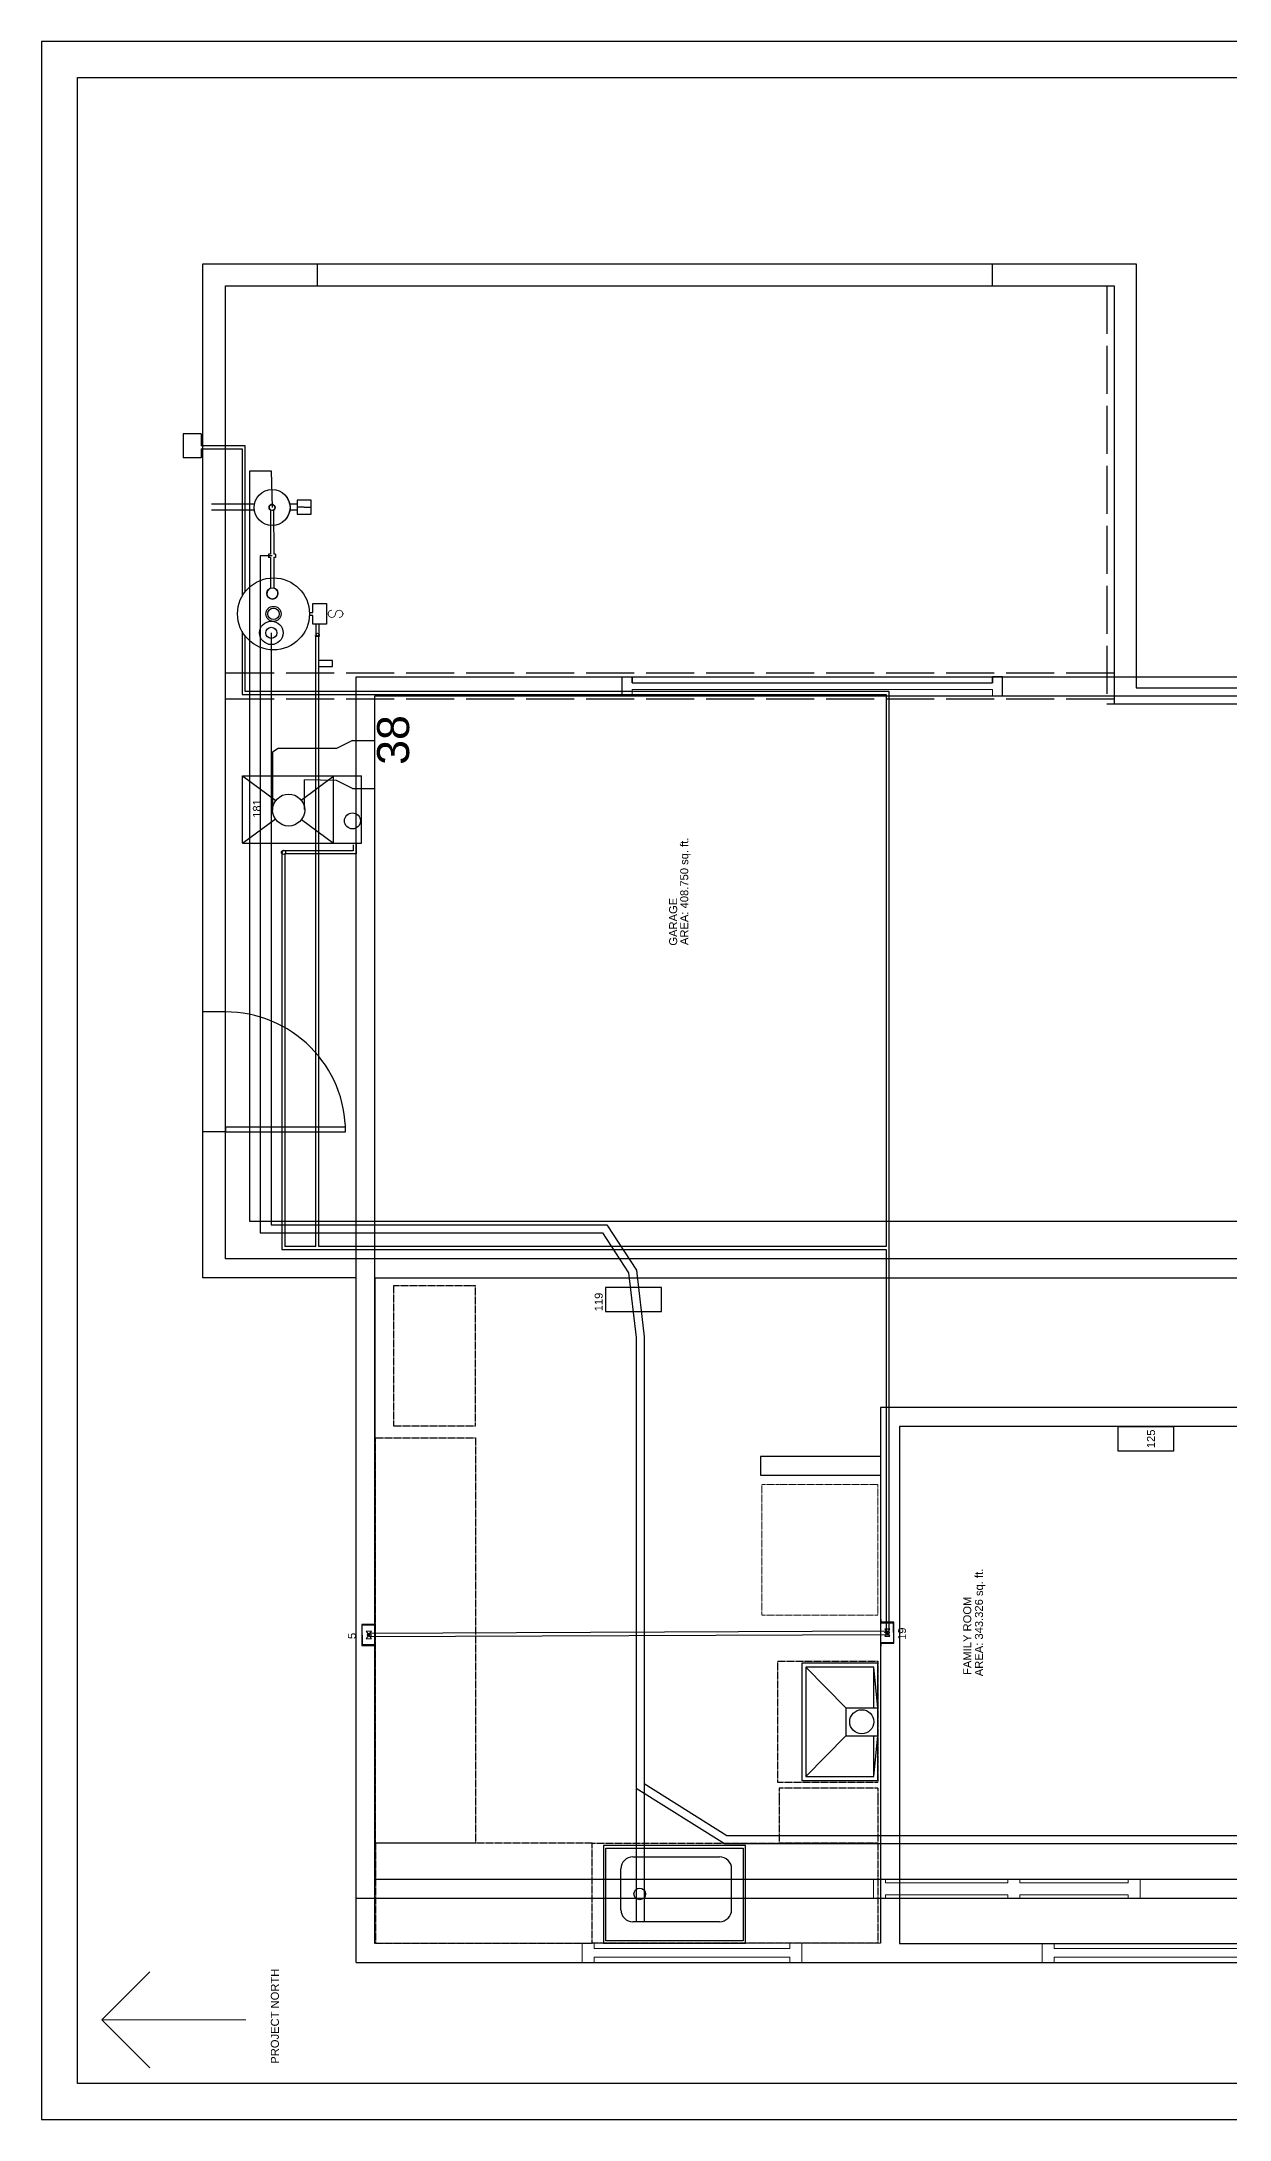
# Model space of a CAD drawing. Header units: inches. Extents: x 12 to 619, y -4 to 515.
# Drawn here: x 12 to 309, y -4 to 515 of the extents above; entities that cross this region are included whole.
import ezdxf

# ---------------------------------------------------------------- set-up
doc = ezdxf.new("R2010")
doc.units = ezdxf.units.IN
doc.header["$MEASUREMENT"] = 0
doc.linetypes.add('ACAD_ISO02W100', pattern=[15, 12, -3])
doc.linetypes.add('CENTER2', pattern=[1.125, 0.75, -0.125, 0.125, -0.125])
doc.layers.get('0').update_dxf_attribs({"color": 1, "lineweight": 9})
for name, color, linetype, lineweight in [('00-page-edge', 7, 'Continuous', 9), ('A101-Floorplan-1st-floor', 7, 'Continuous', 9), ('A101-Text', 7, 'Continuous', 9), ('A201-Floorplan-2nd-floor', 7, 'Continuous', 9), ('M102-Plumbing', 7, 'Continuous', 9)]:
    doc.layers.add(name, color=color, linetype=linetype, lineweight=lineweight)
doc.layers.add('Title Block', color=7, linetype='Continuous')
doc.layers.get('0').off()
doc.styles.get("Standard").update_dxf_attribs({"font": 'Arial.ttf', "height": 2})

# ---------------------------------------------------------------- blocks, each defined once
blk = doc.blocks.new('refrigerator')
at = {"layer": 'A201-Floorplan-2nd-floor', "linetype": 'CENTER2'}
blk.add_lwpolyline([(0, 0), (-32.625, 0), (-32.625, 28.925), (0, 28.925)], close=True, dxfattribs=at)
blk = doc.blocks.new('stove')
at = {"layer": 'A201-Floorplan-2nd-floor', "linetype": 'CENTER2', "lineweight": 30}
blk.add_lwpolyline([(-30.27, 25), (0, 25), (0, 0), (-30.27, 0)], close=True, dxfattribs=at)
blk = doc.blocks.new('L2-dining-room-window')
at = {"layer": 'A201-Floorplan-2nd-floor', "lineweight": 30}
for p, q in [((0, -2.5), (0, 0)), ((0, 0), (4.75, 0)), ((4.75, 0), (4.75, -2.5)), ((3.2, -2.5), (4.75, -2.5)), ((3.2, -2.5), (3.2, -92.5)), ((4.75, -2.5), (3.2, -2.5)), ((0, -92.5), (0, -95)), ((3.2, -92.5), (4.75, -92.5)), ((4.75, -92.5), (3.2, -92.5)), ((4.75, -95), (4.75, -92.5)), ((0, -95), (4.75, -95))]:
    blk.add_line(p, q, dxfattribs=at)
at = {"layer": 'A201-Floorplan-2nd-floor'}
blk.add_lwpolyline([(0, -92.5), (1.55, -92.5), (1.55, -2.5), (0, -2.5)], dxfattribs=at)
blk = doc.blocks.new('L1-family-room-patio-doors')
at = {"layer": 'A101-Floorplan-1st-floor'}
for p, q in [((0, 66.63), (-4.75, 66.63)), ((-3.93, 63.63), (-4.75, 63.63)), ((-3.93, 33.13), (-3.93, 63.63)), ((-0.93, 33.13), (-0.93, 63.63)), ((0, 63.63), (-0.93, 63.63)), ((-0.07, 66.63), (-0.07, 63.63)), ((-4.75, 33.13), (-3.93, 33.13)), ((-0.93, 33.13), (0, 33.13)), ((-0.07, 33.13), (-0.07, 30.13)), ((-4.75, 30.13), (-3.93, 30.13)), ((-3.93, 3), (-3.93, 30.13)), ((-0.93, 3), (-0.93, 30.13)), ((-0.93, 30.13), (0, 30.13)), ((-4.75, 3), (-3.93, 3)), ((-4.75, 0), (0, 0)), ((-0.93, 3), (0, 3)), ((-0.07, 3), (-0.07, 0))]:
    blk.add_line(p, q, dxfattribs=at)
at = {"layer": 'A101-Floorplan-1st-floor', "lineweight": 30}
for p, q in [((-4.75, 66.63), (-4.75, 63.63)), ((-4.75, 33.13), (-4.75, 30.13)), ((-4.75, 3), (-4.75, 0))]:
    blk.add_line(p, q, dxfattribs=at)
blk = doc.blocks.new('garage-door-exit-to-trailer')
at = {"layer": 'A101-Floorplan-1st-floor', "lineweight": 30}
for p, q in [((0, 0), (0, -30)), ((1.25, 0), (0, 0)), ((1.25, 0), (1.25, -29.97))]:
    blk.add_line(p, q, dxfattribs=at)
blk.add_arc((0, 0), 30, 270, 0, dxfattribs=at)
blk = doc.blocks.new('L2-furnace-register-38-and-duct')
at = {"layer": 'A201-Floorplan-2nd-floor', "lineweight": 30}
for p, q in [((9, 25.55), (-5.42, 25.55)), ((9.97, 24.2), (9, 25.55)), ((9.97, 9.59), (9.97, 24.2)), ((-5.27, 17.56), (2.09, 17.56)), ((1.97, 9.59), (2.09, 17.56)), ((0, 5.61), (1.97, 9.59)), ((0, 5.61), (0, 0)), ((11.95, 5.61), (9.97, 9.59)), ((11.95, 5.61), (11.95, 0))]:
    blk.add_line(p, q, dxfattribs=at)
blk = doc.blocks.new('L2-north-kitchen-butcher-block')
at = {"layer": 'A201-Floorplan-2nd-floor', "linetype": 'CENTER2', "lineweight": 30}
blk.add_lwpolyline([(0, -25), (-101.32, -25), (-101.32, 0), (0, 0)], close=True, dxfattribs=at)
blk = doc.blocks.new('L2-kitchen-NW-butcher-block')
at = {"layer": 'A201-Floorplan-2nd-floor', "linetype": 'CENTER2', "lineweight": 30}
blk.add_lwpolyline([(25, -54.19), (25, 0), (0, 0), (0, -54.19)], close=True, dxfattribs=at)
blk = doc.blocks.new('L2-kitchen-butcher-block-sink')
at = {"layer": 'A201-Floorplan-2nd-floor', "linetype": 'CENTER2', "lineweight": 30}
blk.add_lwpolyline([(0, 71.3625), (25, 71.3625), (25, 0), (0, 0)], close=True, dxfattribs=at)
blk = doc.blocks.new('L2-butcher-block-west-stove')
at = {"layer": 'A201-Floorplan-2nd-floor', "linetype": 'CENTER2', "lineweight": 30}
for p, q in [((13.69, 24.62), (0, 24.62)), ((0, 0), (0, 24.62)), ((13.69, 0), (13.69, 24.62)), ((13.69, 0), (0, 0))]:
    blk.add_line(p, q, dxfattribs=at)
blk = doc.blocks.new('smart-hood')
at = {"lineweight": 30}
for p, q in [((11.15625, 8), (11.15625, 0)), ((18.15625, 8), (11.15625, 8)), ((18.15625, 8), (18.15625, 0))]:
    blk.add_line(p, q, dxfattribs=at)
blk.add_lwpolyline([(0, 0), (29.3125, 0), (29.3125, 19), (0, 19)], close=True, dxfattribs=at)
blk.add_lwpolyline([(18.15625, 1), (28.3125, 1), (28.3125, 18), (1, 18), (1, 1), (11.15625, 1)], dxfattribs=at)
blk.add_circle((14.65625, 4), 3, dxfattribs=at)
blk = doc.blocks.new('L2-stove-exhaust-hood')
at = {"layer": 'A201-Floorplan-2nd-floor', "lineweight": 30}
for p, q in [((0, 8), (-10.15625, 18)), ((17.15625, 18), (7, 8)), ((-10.15625, 1), (0, 0)), ((7, 0), (17.15625, 1))]:
    blk.add_line(p, q, dxfattribs=at)
blk.add_blockref('smart-hood', (-11.15625, 0), dxfattribs=at)
blk = doc.blocks.new('L2-S-gas-shutoff-valve')
at = {"layer": 'M102-Plumbing'}
for p, q in [((-0.88, 0.6), (0.88, -0.58)), ((-0.88, -0.58), (0.88, 0.6))]:
    blk.add_line(p, q, dxfattribs=at)
at = {"layer": 'M102-Plumbing', "lineweight": 30}
for p, q in [((-0.88, 0.6), (-0.88, -0.58)), ((0.88, 0.6), (0.88, -0.58))]:
    blk.add_line(p, q, dxfattribs=at)
at = {"layer": 'M102-Plumbing'}
blk.add_lwpolyline([(0, 0.01), (0, 0.67), (0.08, 0.67)], dxfattribs=at)
at = {"layer": 'M102-Plumbing', "lineweight": 30}
blk.add_circle((0, 0), 0.433, dxfattribs=at)
blk = doc.blocks.new('L2-N-gas-shutoff-valve')
at = {"layer": 'M102-Plumbing'}
for p, q in [((-1.05, 0.72), (-1.05, 0.36)), ((0, 0), (-1.05, 0.72)), ((-1.05, 0.36), (-1.05, 0)), ((-1.05, -0.36), (-1.05, 0)), ((0, 0), (-1.05, -0.72)), ((0, 0), (1.05, 0.72)), ((0, 0), (1.05, -0.72)), ((1.05, 0.72), (1.05, 0.36)), ((1.05, 0.36), (1.05, 0)), ((1.05, -0.36), (1.05, 0)), ((-1.05, -0.72), (-1.05, -0.36)), ((1.05, -0.72), (1.05, -0.36))]:
    blk.add_line(p, q, dxfattribs=at)
blk.add_lwpolyline([(0, 0), (0, -0.7), (-0.18, -0.7)], dxfattribs=at)
at = {"layer": 'M102-Plumbing', "lineweight": 30}
blk.add_circle((0, 0), 0.375, dxfattribs=at)
blk = doc.blocks.new('L2-cabinet-holding-kitchen-sink')
at = {"layer": 'A201-Floorplan-2nd-floor', "lineweight": -3}
for points in [[(0, 0), (0, 35.56), (-24.42, 35.56), (-24.4, 0)], [(-23.77, 0.62), (-23.8, 34.94), (-0.63, 34.94), (-0.63, 0.62)]]:
    blk.add_lwpolyline(points, close=True, dxfattribs=at)
blk = doc.blocks.new('L2-kitchen-sink-and-drain')
at = {"layer": 'A201-Floorplan-2nd-floor', "lineweight": -3}
for p, q in [((-6.9375, -19.96875), (-6.9375, 1.71875)), ((-3.9375, 4.71875), (6.28125, 4.71875)), ((9.28125, 1.71875), (9.28125, -19.96875)), ((-3.9375, -22.96875), (6.28125, -22.96875))]:
    blk.add_line(p, q, dxfattribs=at)
blk.add_circle((0, 0), 1.45459, dxfattribs=at)
for centre, start, end in [((-3.9375, 1.71875), 90, 180), ((6.28125, 1.71875), 0, 90), ((-3.9375, -19.96875), 180, 270), ((6.28125, -19.96875), 270, 0)]:
    blk.add_arc(centre, 3, start, end, dxfattribs=at)
blk = doc.blocks.new('L1-ceiling-register-119')
at = {"layer": 'A101-Floorplan-1st-floor', "lineweight": 30}
for p, q in [((-6, 0, -95.12), (-6, -14, -95.12)), ((0, 0, -95.12), (-6, 0, -95.12)), ((0, -14, -95.12), (0, 0, -95.12)), ((-6, -14, -95.12), (0, -14, -95.12))]:
    blk.add_line(p, q, dxfattribs=at)
blk = doc.blocks.new('L1-framing-for-expansion-tank')
at = {"layer": 'A101-Floorplan-1st-floor', "lineweight": -3}
for p, q in [((1, 14.24), (1, 24.95)), ((2.5, 14.22), (2.5, 24.95)), ((1, 3.5), (1, 5.36)), ((2.5, 3.5), (2.5, 5.38)), ((1.75, 1.75), (1.75, 3.5)), ((1.75, 1.75), (1.75, 0))]:
    blk.add_line(p, q, dxfattribs=at)
blk.add_lwpolyline([(0, 0), (3.5, 0), (3.5, 3.5), (0, 3.5)], close=True, dxfattribs=at)
blk.add_lwpolyline([(0, 0), (3.5, 0), (3.5, 3.5), (0, 3.5)], close=True, dxfattribs=at)
blk = doc.blocks.new('L1-expansion-tank-186')
at = {"layer": 'M102-Plumbing', "lineweight": -3}
for radius in [4.49, 0.75]:
    blk.add_circle((0.7, 4.44, -54.75), radius, dxfattribs=at)
blk = doc.blocks.new('L1-expansion-tank-186-reference')
at = {"layer": 'A101-Floorplan-1st-floor', "lineweight": -3}
for radius in [4.49, 0.75]:
    blk.add_circle((388.22, -77.44), radius, dxfattribs=at)
blk = doc.blocks.new('L1-water-heater-184-reference')
at = {"layer": 'A101-Floorplan-1st-floor'}
for p, q in [((0, -13.66), (0, -13.25)), ((0, -17.33), (0, -17.57))]:
    blk.add_line(p, q, dxfattribs=at)
at = {"layer": 'A101-Floorplan-1st-floor', "lineweight": -3}
blk.add_lwpolyline([(0.37, -9), (0.37, -9.86), (2.56, -9.86), (2.56, -13.25), (-2.56, -13.25), (-2.56, -9.86), (-0.38, -9.86), (-0.38, -9)], dxfattribs=at)
for centre, radius in [((0, 0), 9), ((-4.75, 0.55), 2.93), ((-4.75, 0.55), 1.39), ((0, 0), 1.88), ((0, 0), 1.45), ((5.1, 0.27), 1.39)]:
    blk.add_circle(centre, radius, dxfattribs=at)
at = {"layer": 'A101-Floorplan-1st-floor'}
for centre, start, end in [((0, -14.57), 0, 180), ((0, -14.59), 180, 270), ((0, -16.42), 180, 90)]:
    blk.add_arc(centre, 0.916, start, end, dxfattribs=at)
blk = doc.blocks.new('L1-furnace-181-reference')
at = {"layer": 'A101-Floorplan-1st-floor', "lineweight": -3}
for p, q in [((0, 29.75), (6.04, 21.52)), ((0, 29.75), (0, 0)), ((16.8, 29.75), (16.8, 0)), ((10.77, 15.08), (16.8, 6.87)), ((0, 0), (16.8, 0))]:
    blk.add_line(p, q, dxfattribs=at)
for points in [[(0, 29.75), (16.8, 29.75), (10.65, 21.42)], [(5.89, 14.99), (-0.01, 7), (16.8, 7)]]:
    blk.add_lwpolyline(points, dxfattribs=at)
for centre, radius in [((8.27, 18.2), 4), ((5.56, 2.25), 2)]:
    blk.add_circle(centre, radius, dxfattribs=at)
blk = doc.blocks.new('L1-186')
at = {"layer": 'A101-Floorplan-1st-floor', "lineweight": -3}
for radius in [4.49, 0.75]:
    blk.add_circle((0, 0), radius, dxfattribs=at)
blk = doc.blocks.new('L2-west-bedroom-window')
at = {"layer": 'A201-Floorplan-2nd-floor'}
for p, q in [((-4.75, 70.4), (-0.02, 70.4)), ((-3.45, 67.4), (-4.75, 67.4)), ((-3.45, 67.4), (-3.45, 3)), ((-0.02, 67.4), (-1.3, 67.4)), ((-1.3, 67.4), (-1.3, 3)), ((-4.75, 3), (-3.45, 3)), ((0, 0), (-4.75, 0)), ((-1.3, 3), (0, 3)), ((0, 3), (0, 0))]:
    blk.add_line(p, q, dxfattribs=at)
at = {"layer": 'A201-Floorplan-2nd-floor', "lineweight": 30}
for p, q in [((-4.75, 70.4), (-4.75, 67.4)), ((-0.02, 70.4), (-0.02, 67.4)), ((-4.75, 3), (-4.75, 0))]:
    blk.add_line(p, q, dxfattribs=at)
blk = doc.blocks.new('L2-kitchen-window')
at = {"layer": 'A201-Floorplan-2nd-floor'}
for p, q in [((-0.03, 54.87), (-4.83, 54.87)), ((-0.03, 54.88), (-0.03, 51.87)), ((-3.51, 51.87), (-4.83, 51.87)), ((-3.51, 51.87), (-3.51, 3)), ((-0.03, 51.87), (-1.31, 51.87)), ((-1.31, 51.87), (-1.31, 3)), ((-4.82, 3), (-3.51, 3)), ((0, 0), (-4.82, 0)), ((-1.31, 3), (0, 3)), ((0, 3), (0, 0))]:
    blk.add_line(p, q, dxfattribs=at)
at = {"layer": 'A201-Floorplan-2nd-floor', "lineweight": 30}
for p, q in [((-4.83, 54.87), (-4.83, 51.87)), ((-4.82, 3), (-4.82, 0))]:
    blk.add_line(p, q, dxfattribs=at)
blk = doc.blocks.new('arrow')
at = {"layer": '00-page-edge', "lineweight": 5}
for q in [(-12, 24), (0, 0), (12, 24)]:
    blk.add_line((0, 36), q, dxfattribs=at)
blk = doc.blocks.new('project-northt')
at = {"layer": 'Title Block', "lineweight": 5}
blk.add_blockref('arrow', (0, -36), dxfattribs=at)
blk.add_text('PROJECT NORTH', height=2, dxfattribs=at).set_placement((-10.96, -44.28))

msp = doc.modelspace()

# ---------------------------------------------------------------- linework, layer by layer
at = {"layer": '00-page-edge', "lineweight": -3}
for points in [[(12.1, -4.04), (619.4, -4.04), (619.4, 515.31), (12.1, 515.31)], [(565.4, 4.96), (21.1, 4.96), (21.1, 506.31), (565.4, 506.31)]]:
    msp.add_lwpolyline(points, close=True, dxfattribs=at)
at = {"layer": 'A101-Floorplan-1st-floor', "lineweight": -3}
for p, q in [((52.38, 206.32), (52.38, 459.75)), ((52.38, 459.75), (285.72, 459.75)), ((81.07, 454.25), (81.07, 459.75)), ((249.75, 454.25), (249.75, 459.75)), ((285.72, 459.75), (285.72, 353.82)), ((285.72, 353.82), (532.5, 353.82)), ((58.07, 272.78), (52.38, 272.78)), ((58.07, 242.79), (52.38, 242.79)), ((90.69, 206.32), (52.38, 206.32)), ((90.69, 51.29), (90.69, 206.32)), ((95.44, 56.04), (95.44, 206.32)), ((95.44, 206.32), (319.82, 206.32)), ((95.44, 56.04), (422.85, 56.04)), ((90.69, 51.29), (532.5, 51.29))]:
    msp.add_line(p, q, dxfattribs=at)
at = {"layer": 'A101-Floorplan-1st-floor', "linetype": 'ACAD_ISO02W100', "lineweight": -3}
for p, q in [((278.32, 454.25), (278.32, 349.82)), ((280.22, 357.44), (58.07, 357.44)), ((280.22, 350.94), (58.07, 350.94))]:
    msp.add_line(p, q, dxfattribs=at)
at = {"layer": 'A101-Floorplan-1st-floor', "lineweight": -3}
msp.add_lwpolyline([(278.32, 349.82), (315.07, 349.82), (315.07, 211.07), (58.07, 211.07), (58.07, 454.25), (280.22, 454.25), (280.22, 349.82)], dxfattribs=at)
msp.add_lwpolyline([(81.29, 359.12), (84.79, 359.12), (84.79, 360.62), (81.29, 360.62)], close=True, dxfattribs=at)
at = {"layer": 'A201-Floorplan-2nd-floor', "lineweight": -3}
for p, q in [((90.69, 356.57), (532.5, 356.57)), ((90.69, 35.17), (90.69, 356.57)), ((221.79, 161.66), (191.79, 161.66)), ((191.79, 161.66), (191.79, 157.03)), ((191.79, 157.03), (221.79, 157.03)), ((90.69, 35.17), (532.5, 35.27))]:
    msp.add_line(p, q, dxfattribs=at)
at = {"layer": 'A201-Floorplan-2nd-floor', "lineweight": 5}
msp.add_line((120.54, 204.35), (119.41, 204.35), dxfattribs=at)
at = {"layer": 'A201-Floorplan-2nd-floor', "lineweight": -3}
msp.add_lwpolyline([(221.79, 173.94), (221.79, 40.03), (95.41, 39.94), (95.41, 351.82), (390.6, 351.82), (390.6, 242.75), (453.45, 242.75), (453.45, 218.25), (439.9, 218.25), (439.9, 152.5), (404.56, 152.5), (404.56, 173.94), (221.78, 173.94)], dxfattribs=at)
at = {"layer": 'A201-Floorplan-2nd-floor', "linetype": 'CENTER2', "lineweight": -3}
msp.add_lwpolyline([(120.54, 204.35), (100.04, 204.35), (100.04, 169.35), (120.54, 169.35)], close=True, dxfattribs=at)
at = {"layer": 'A201-Floorplan-2nd-floor', "lineweight": -3}
msp.add_lwpolyline([(226.53, 39.92), (370.66, 39.96), (370.66, 93.04), (399.81, 93.04), (399.81, 169.19), (226.53, 169.19)], close=True, dxfattribs=at)
at = {"layer": 'M102-Plumbing', "lineweight": -3}
for p, q in [((47.5, 417.26), (47.5, 411.26)), ((52, 417.26), (47.5, 417.26)), ((52, 417.26), (52, 414.26)), ((52, 411.26), (47.5, 411.26)), ((52, 413.51), (52, 411.26)), ((69.34, 398.21), (69.34, 394.38)), ((76.02, 399.65), (74.14, 399.65)), ((76.02, 398.15), (74.15, 398.15)), ((69.34, 387.2), (68.78, 387.2)), ((68.78, 387.2), (68.78, 386.33)), ((69.34, 386.33), (68.78, 386.33)), ((70.61, 387.2), (70.13, 387.2)), ((70.61, 386.33), (70.14, 386.33)), ((70.61, 387.2), (70.61, 386.33)), ((80.69, 369.59), (80.69, 366.84)), ((81.44, 369.59), (81.44, 367.09)), ((62.23, 367.85), (62.23, 352.08)), ((62.98, 352.83), (62.98, 366.72)), ((80.57, 366.71), (80.57, 366.84)), ((80.57, 366.84), (80.69, 366.84)), ((80.57, 366.71), (81.57, 366.71)), ((80.69, 214.16), (80.69, 366.84)), ((81.44, 214.16), (81.44, 367.09)), ((81.44, 366.84), (81.57, 366.84)), ((81.57, 366.71), (81.57, 366.84)), ((62.23, 352.08), (223.23, 352.08)), ((223.98, 352.83), (62.98, 352.83)), ((223.23, 352.08), (223.23, 214.16)), ((223.98, 117.18), (223.98, 352.83)), ((72.19, 312.66), (72.19, 213.41)), ((89.94, 313.03), (72.57, 313.03)), ((90.69, 312.28), (72.94, 312.28)), ((72.94, 312.28), (72.94, 214.16)), ((89.94, 314.54), (89.94, 313.03)), ((90.69, 314.97), (90.69, 312.28)), ((78.1, 220.41), (78.1, 220.41)), ((72.19, 213.41), (223.23, 213.41)), ((80.69, 214.16), (72.94, 214.16)), ((223.23, 214.16), (81.44, 214.16)), ((223.23, 213.41), (223.23, 117.97)), ((95.41, 119.71), (95.41, 119.71)), ((223.2, 117.97), (93.88, 117.41)), ((93.88, 116.71), (223.98, 117.18)), ((223.07, 117.65), (223.07, 117.65))]:
    msp.add_line(p, q, dxfattribs=at)
at = {"layer": 'M102-Plumbing', "color": 150, "lineweight": -3}
for p, q in [((69.34, 398.21), (69.34, 387.2)), ((70.09, 398.21), (70.13, 387.2)), ((69.34, 386.33), (69.34, 378.71)), ((70.14, 386.33), (70.17, 378.71)), ((160.69, 78.8), (160.69, 45.43))]:
    msp.add_line(p, q, dxfattribs=at)
at = {"layer": 'M102-Plumbing', "color": 4, "linetype": 'Continuous', "lineweight": -3}
msp.add_line((70.05, 217.54), (70.05, 217.53), dxfattribs=at)
at = {"layer": 'M102-Plumbing', "color": 1, "lineweight": -3}
msp.add_line((162.69, 79.91), (162.69, 45.43), dxfattribs=at)
at = {"layer": 'M102-Plumbing', "lineweight": -3}
for points in [[(62.98, 377.82), (62.98, 399.65), (62.98, 414.26), (52, 414.26)], [(52, 413.51), (62.23, 413.51), (62.23, 399.65), (62.23, 376.7)], [(80.57, 369.59), (80.69, 369.59), (80.57, 369.59), (80.57, 369.71)], [(81.57, 369.59), (81.44, 369.59), (81.57, 369.59), (81.57, 369.71)]]:
    msp.add_lwpolyline(points, dxfattribs=at)
at = {"layer": 'M102-Plumbing', "color": 150, "lineweight": -3}
for points in [[(410.38, 363.81), (410.38, 220.41), (69.52, 220.41), (64.16, 220.41), (64.16, 408.02), (69.47, 408.02), (69.71, 398.86)], [(69.73, 386.76), (66.7, 386.76), (66.7, 217.53), (112.67, 217.53), (152.31, 217.53), (158.82, 207.57), (160.69, 191.43), (160.69, 151.7), (160.69, 99.69), (160.69, 78.8), (182.79, 64.91), (205.43, 64.91), (359.34, 64.91), (385.55, 74.93), (393.63, 98.01), (401.45, 120.34), (401.45, 143.83), (408.11, 161.08), (441.32, 161.08)]]:
    msp.add_lwpolyline(points, dxfattribs=at)
at = {"layer": 'M102-Plumbing', "color": 1, "linetype": 'Continuous', "lineweight": -3}
msp.add_lwpolyline([(69.52, 367.52), (69.52, 219.53), (112.67, 219.53), (153.39, 219.53), (160.76, 208.27), (162.69, 191.55), (162.69, 151.7), (162.69, 99.69), (162.69, 79.91), (183.37, 66.91), (205.43, 66.91), (358.97, 66.91), (383.96, 76.46), (391.74, 98.67), (399.45, 120.68), (399.45, 144.2), (406.74, 163.08), (441.32, 163.08)], dxfattribs=at)
at = {"layer": 'M102-Plumbing', "lineweight": -3}
for points in [[(95.41, 120.46), (95.28, 120.46), (95.29, 119.71), (92.12, 119.71), (92.16, 114.46), (95.29, 114.46), (95.29, 113.71), (95.41, 113.71), (95.41, 114.59), (92.28, 114.59), (92.25, 119.59), (95.41, 119.59)], [(221.84, 114.25), (221.97, 114.25), (221.97, 115), (225.13, 115), (225.1, 120.25), (221.97, 120.25), (221.97, 121), (221.84, 121), (221.84, 120.12), (224.97, 120.12), (225, 115.12), (221.84, 115.12)]]:
    msp.add_lwpolyline(points, close=True, dxfattribs=at)
for centre, radius in [((69.71, 398.86), 4.49), ((70.07, 372.27), 9), ((69.52, 367.52), 1.39), ((81.07, 367.09), 0.375), ((72.57, 312.66), 0.53)]:
    msp.add_circle(centre, radius, dxfattribs=at)
for centre, radius, start, end in [((69.71, 398.86), 0.75, 300.25, 240.2164), ((69.8, 377.37), 1.39, 105.8896, 74.5431), ((72.57, 312.66), 0.375, 90, 180)]:
    msp.add_arc(centre, radius, start, end, dxfattribs=at)

# ---------------------------------------------------------------- block references
at = {"lineweight": 5, "rotation": 89.99999999999999}
for name, p in [('L1-framing-for-expansion-tank', (79.52, 397.15)), ('L2-cabinet-holding-kitchen-sink', (188.07, 64.4)), ('L2-kitchen-window', (202.11, 40.01)), ('L2-west-bedroom-window', (332.6, 39.95))]:
    msp.add_blockref(name, p, dxfattribs=at)
at = {"lineweight": -3, "rotation": 89.99999999999999}
for name, p in [('L2-dining-room-window', (157.24, 351.82)), ('garage-door-exit-to-trailer', (58.07, 242.79)), ('L2-north-kitchen-butcher-block', (95.54, 166.35)), ('refrigerator', (221.09, 154.65)), ('stove', (221.09, 110.48)), ('L2-stove-exhaust-hood', (221.09, 91.87)), ('L2-butcher-block-west-stove', (221.09, 65.03)), ('L2-kitchen-sink-and-drain', (161.6, 52.32))]:
    msp.add_blockref(name, p, dxfattribs=at)
for name, p, xscale, yscale, zscale in [('L2-N-gas-shutoff-valve', (93.88, 117.06), 0.9190976731334448, 0.9190976731334448, 0.9190976731334448), ('L2-S-gas-shutoff-valve', (223.53, 117.65), 1.055824603032331, 1.055824603032331, 1.055824603032331)]:
    msp.add_blockref(name, p, dxfattribs=dict(at, xscale=xscale, yscale=yscale, zscale=zscale))
at = {"layer": '00-page-edge', "lineweight": 5, "rotation": 89.99999999999999}
msp.add_blockref('project-northt', (27.13, 20.85), dxfattribs=at)
at = {"layer": 'A101-Floorplan-1st-floor', "lineweight": 5, "rotation": 89.99999999999999}
for name, p in [('L1-expansion-tank-186-reference', (-7.72, 10.64)), ('L1-186', (69.71, 398.86)), ('L1-water-heater-184-reference', (70.07, 372.27)), ('L1-furnace-181-reference', (92.06, 314.97)), ('L1-ceiling-register-119', (153.07, 203.89, 95.12)), ('L1-ceiling-register-119', (281.07, 169.09, 95.12))]:
    msp.add_blockref(name, p, dxfattribs=at)
at = {"layer": 'A101-Floorplan-1st-floor', "lineweight": -3, "rotation": 89.99999999999999}
msp.add_blockref('L1-family-room-patio-doors', (286.7, 56.04), dxfattribs=at)
at = {"layer": 'A201-Floorplan-2nd-floor', "lineweight": -3, "rotation": 89.99999999999999}
for name, p in [('L2-furnace-register-38-and-duct', (95.41, 328.66)), ('L2-kitchen-NW-butcher-block', (95.54, 40.03)), ('L2-kitchen-butcher-block-sink', (221.09, 40.03))]:
    msp.add_blockref(name, p, dxfattribs=at)
at = {"layer": 'M102-Plumbing', "lineweight": 5, "rotation": 89.99999999999999}
msp.add_blockref('L1-expansion-tank-186', (74.15, 398.15, 54.75), dxfattribs=at)

# ---------------------------------------------------------------- texts
at = {"layer": 'A101-Floorplan-1st-floor', "lineweight": 5}
for s, p in [('181', (66.91, 321.29)), ('119', (152.35, 197.95)), ('125', (290.4, 163.73))]:
    msp.add_text(s, height=2, rotation=90, dxfattribs=at).set_placement(p)
at = {"layer": 'A101-Text', "lineweight": 5}
for s, p in [('AREA: 408.750 sq. ft.', (173.73, 289.49)), ('GARAGE', (170.96, 289.34)), ('AREA: 343.326 sq. ft.', (247.39, 106.74)), ('FAMILY ROOM', (244.47, 107.07))]:
    msp.add_text(s, height=2, rotation=90, dxfattribs=at).set_placement(p)
at = {"layer": 'A201-Floorplan-2nd-floor', "lineweight": -3, "insert": (95.96, 334.53), "char_height": 8, "attachment_point": 1, "rotation": 90}
msp.add_mtext('38', dxfattribs=at)
at = {"layer": 'M102-Plumbing', "lineweight": 5}
for s, p in [('5', (90.67, 116.04)), ('19', (228.17, 115.8))]:
    msp.add_text(s, height=2, rotation=90, dxfattribs=at).set_placement(p)

doc.saveas('drawing.dxf')
